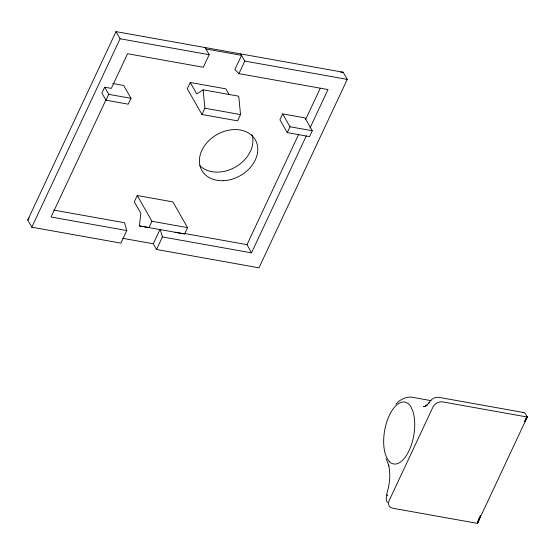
<?xml version="1.0" encoding="UTF-8"?>
<svg xmlns="http://www.w3.org/2000/svg" width="555" height="555" viewBox="0 0 555 555"><rect width="100%" height="100%" fill="white"/><g stroke="black" fill="none" stroke-linecap="round" stroke-linejoin="round"><path stroke-width="0.83" d="M184.635 233.926L139.367 225.92L140.845 213.252L134.317 201.812L137.258 195.533L172.896 201.902L187.576 227.64L184.635 233.926L174.998 232.288M386.537 494.595L386.238 499.202L387.328 502.74M386.759 493.818C389.672 484.626 390.803 474.629 388.646 465.152L388.833 465.916L387.307 461.489M478.5 520.174L477.432 523.379L527.25 417.027L442.619 401.889A7.701 5.904 -29.7 0 0 432.997 406.981L389.062 500.776A7.701 5.904 -29.7 0 0 392.801 508.248L477.432 523.379L478.438 520.153M480.651 515.484L477.432 523.379L478.868 519.307M479.548 517.843L477.432 523.379L479.985 517.003L477.432 523.379L479.485 517.808M477.432 523.379L479.964 516.927M53.551 210.061L124.514 222.749L126.797 230.561L120.907 243.125L31.829 227.196L27.75 220.044L116.009 31.621L343.17 72.233L347.25 79.386L258.984 267.815L156.545 249.493L153.277 243.777L122.738 238.317M31.829 227.196L120.088 38.767L116.009 31.621M205.093 47.55L209.173 54.695L203.29 67.259L127.567 53.717L111.326 88.391L104.645 87.197L101.898 93.06L105.977 100.205L128.247 104.187L130.994 98.325L123.654 85.456L112.797 83.514M106.019 99.727L51.074 217.026L126.797 230.561M105.977 100.205L108.724 94.343L104.645 87.197M190.219 82.473L187.278 88.758L201.958 114.496L237.589 120.865L240.53 114.587L238.747 96.202L203.116 89.834L196.741 93.913L190.219 82.473L225.85 88.849L229.111 94.565M137.258 195.533L151.945 221.272L149.004 227.55L139.367 225.92M201.958 114.496L204.899 108.218L203.116 89.834M153.277 243.777L160.145 229.118L162.428 236.936L156.545 249.493M309.981 128.032L328.005 89.556L238.921 73.628L244.804 61.071L240.724 53.918M282.668 113.893L279.921 119.755L287.261 132.624L309.53 136.606L312.278 130.744L304.938 117.875L282.668 113.893L290.008 126.762L312.278 130.744M287.261 132.624L290.008 126.762M306.304 135.878L251.505 252.865L247.003 244.651L298.652 134.386M305.611 119.526L320.263 88.245M526.307 418.387L527.25 417.027L524.808 421.55L527.25 417.027L525.64 414.203A10.268 4.849 -79.9 0 0 522.387 412.545M524.739 421.536L527.25 417.027L525.89 419.108M524.69 421.509L527.25 417.027L525.904 419.205M525.932 419.254L527.25 417.027M27.75 220.044L29.131 217.844M395.972 404.151C399.988 399.517 406.191 396.173 412.455 397.318L430.964 400.627M340.631 72.178L343.17 72.233M424.769 406.586L423.527 406.482L425.366 406.482L424.235 406.614L426.101 405.865L424.124 406.739L427.197 404.914L426.455 405.573L429.473 402.25L429.001 402.944C430.881 399.26 434.96 396.388 439.213 397.422L523.844 412.552M205.912 48.979L241.543 55.347L234.876 69.583L238.921 73.628M120.088 38.767L209.173 54.695M244.804 61.071L347.25 79.386M204.899 108.218L240.53 114.587M108.724 94.343L130.994 98.325M151.945 221.272L187.576 227.64M183.989 233.384L247.003 244.651M162.428 236.936L251.505 252.865M387.036 460.934L386.093 458.756M251.963 134.733A30.796 23.629 -29.7 0 1 235.965 166.75A30.796 23.629 -29.7 0 1 199.821 165.605M387.293 495.282L387.418 494.942L387.293 495.282M389.256 461.531L386.87 457.937A31.441 14.846 -79.9 0 1 389.291 415.508A31.441 14.846 -79.9 0 1 410.873 406.683L412.83 411.193A31.441 14.846 -79.9 0 1 409.118 450.514A31.441 14.846 -79.9 0 1 389.256 461.531M223.596 180.673A30.796 23.629 -29.7 0 0 256.001 141.15A30.796 23.629 -29.7 0 0 206.169 143.585A30.796 23.629 -29.7 0 0 223.596 180.673"/></g></svg>
